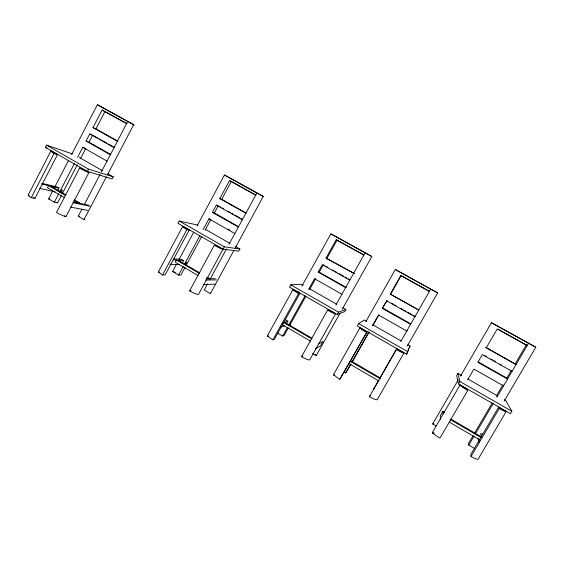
<?xml version="1.0" encoding="UTF-8"?>
<svg xmlns="http://www.w3.org/2000/svg" width="564" height="564" viewBox="0 0 564 564"><rect width="100%" height="100%" fill="white"/><g stroke="black" fill="none" stroke-linecap="round" stroke-linejoin="round"><path stroke-width="0.85" d="M28.785 195.334L29.018 195.891M366.699 321.332L364.414 320.035L358.584 323.581L357.252 325.943L406.63 354.22L410.077 346.07L407.793 344.766M406.63 354.22L407.448 351.985M407.998 350.498L408.815 348.27M107.985 173.832L113.265 176.842L112.173 178.929L87.307 171.364L45.367 147.345L46.509 145.117L72.34 153.894M28.242 194.989L50.845 151.096M31.281 197.682L54.066 153.478A8.756 0.74 27.3 0 1 51.493 151.152L57.514 154.599L34.919 198.394L31.281 197.682A8.707 1.22 26.4 0 1 28.39 194.904M65.713 195.581L48.631 185.626L47.524 187.763L64.599 197.724M61.596 195.081L57.563 202.85L54.327 202.215L48.638 198.881L52.663 191.097M54.68 187.206L68.378 160.74M71.6 154.515L97.389 104.692L133.999 124.905L97.389 104.692M57.902 190.153L58.973 188.08L57.07 186.973L41.687 183.3M54.327 202.215L58.734 193.713M59.537 192.169L74.363 163.574M77.571 157.391L82.774 147.352L85.784 148.459L80.546 158.562M110.34 154.762L86.045 141.042L89.732 133.936L91.953 134.852M117.39 141.261L93.011 127.612L102.119 110.043L126.999 123.671M60.404 192L61.483 189.927L62.548 190.181L61.116 192.937M62.4 193.53L77.317 164.773M86.045 141.042L89.027 142.213L92.686 135.163M93.011 127.612L95.943 128.888L104.982 111.475M79.559 168.093L56.485 212.515A8.686 1.241 26.6 0 0 65.967 216.661L88.922 172.591L82.802 169.08L79.559 168.093A8.735 0.754 27.5 0 0 88.922 172.591M87.307 171.364L88.477 169.122L113.265 176.842M78.276 203.061L80.377 203.498M84.396 219.093A8.241 1.135 26.8 0 1 84.015 219.615L78.234 216.223L81.886 209.237M84.318 204.577L100.131 174.297M101.351 171.964L127.725 121.479M84.015 219.615L106.392 176.849M107.611 174.516L133.647 124.757M407.039 330.518L406.778 331.019L378.514 315.001L372.466 325.682M197.957 225.128L179.253 221.032L178.027 223.316L223.062 249.105L238.727 251.17L239.89 249.034L235.315 246.433M403.93 353.001L396.732 348.876L396.351 349.595A9.299 0.902 29.8 0 0 403.93 353.001L377.21 399.714A9.243 1.488 30.5 0 1 369.462 396.704L370.104 395.533M158.731 271.213L182.778 226.34L189.229 230.041L165.111 274.964L162.573 274.95A8.693 1.354 27.8 0 1 158.731 271.213A0.959 0.444 -66.4 0 0 158.583 272.327A0.959 0.444 -66.4 0 0 159.274 272.074M162.573 274.95L186.903 229.59L189.229 230.041M199.148 273.307L176.426 260.067L175.249 262.253L197.957 275.5M185.062 267.35L180.896 275.091L178.647 275.077L172.563 271.51L176.299 264.558M178.788 259.926L193.734 232.135M197.055 225.952L224.444 174.995L263.289 196.469L224.444 174.995M182.052 263.374L183.582 260.54L181.545 259.355L173.691 258.805M178.647 275.077L183.208 266.603M184.449 264.29L199.797 235.801M203.111 229.64L208.92 218.86L210.915 219.375L205.077 230.204M212.395 212.395L216.322 205.106L218.261 205.747L214.369 212.966L212.395 212.395L238.368 227.059M245.876 213.227L219.812 198.627L229.513 180.614L255.703 195.123M184.851 264.474L185.993 262.352L186.726 262.394L185.584 264.509M186.317 265.031L201.743 236.401M219.812 198.627L221.722 199.325L231.339 181.474L255.774 195.01M189.617 290.862L214.271 245.277L216.357 245.573L222.921 249.337L198.408 294.549A8.721 1.375 28.1 0 1 189.617 290.862L191.147 290.777M223.062 249.105L224.31 246.799L239.89 249.034M208.165 278.729L209.547 278.715M207.545 283.854L204.189 290.044L210.372 293.668L233.863 250.458M210.069 279.208L226.446 249.034M228.963 244.388L256.888 192.944M235.117 248.146L263.226 196.448M374.094 388.258L373.523 389.287L378.712 380.206M303.178 285.116L301.648 284.249L290.82 284.827L289.529 287.161L337.244 314.486L344.667 311.645L345.887 309.474L342.834 307.732M267.674 335.284L293.033 289.487L299.858 293.4L274.421 339.253L272.87 339.859A8.89 1.438 29.2 0 1 267.674 335.284A0.987 0.585 -68 0 0 267.653 336.539A0.987 0.585 -68 0 0 268.584 336.088M298.025 293.076L298.878 291.539M301.86 286.159L330.856 233.87L369.469 255.132L371.81 256.528L342.277 309.15M272.87 339.859L298.546 293.555L299.858 293.4M283.156 323.221L282.331 324.716L310.715 341.269M286.272 324.081L287.88 321.191L285.729 319.943M277.707 333.127L282.691 336.052L287.365 327.649M288.641 325.357L305.202 295.55M308.593 289.431L314.543 278.729L341.911 294.246M345.619 287.626L318.202 272.144L322.333 264.706L349.8 280.153M326.006 258.101L354.27 273.547L326.006 258.101L336.207 239.728L363.759 254.829M289.001 325.125L290.643 322.827L289.043 325.703M288.331 327.846L284.066 335.524L282.691 336.052M289.614 325.541L305.822 296.375M309.657 289.466L315.636 278.715M318.202 272.144L319.259 272.186L323.355 264.819L324.864 265.672M326.993 258.27L337.11 240.067M301.507 356.709L327.536 310.165L328.579 309.847L335.538 313.831L309.664 359.98A8.975 1.459 29.6 0 1 301.507 356.709L302.79 355.94M335.89 305.004L365.112 252.82M337.244 314.486L338.562 312.132L345.887 309.474M312.548 353.55L316.178 355.68L340.141 312.964M333.782 374.172L359.952 327.818L367.023 331.865L339.831 379.269A9.123 1.473 30.1 0 1 333.782 374.172A1.008 0.67 -69.5 0 0 334.699 375.271M365.895 321.614L395.315 269.536L436.889 292.483L437.615 292.935L407.201 346.127M339.831 379.269L367.023 331.865M344.223 372.113L345.697 372.98L350.878 363.822M352.169 361.531L369.011 331.78M382.286 308.332L386.989 300.591L382.286 308.332L410.599 324.321L410.825 323.884L382.773 308.043M390.33 294.126L418.749 310.045L390.33 294.126L400.849 275.535L429.408 291.362L400.849 275.535M352.063 361.855L353.55 359.409L352.317 361.594M350.85 364.443L345.697 372.98M352.147 362.144L369.06 332.267M372.966 325.372L379.036 314.649M390.739 293.964L401.166 275.549M379.727 378.381L396.844 348.425M400.729 341.615L430.699 289.106M369.462 396.704L396.732 348.876M409.238 347.537L410.077 346.07M461.74 375.525L457.947 373.361L456.657 375.575L458.497 383.915L510.42 413.652L511.851 411.226L505.781 400.63L504.258 399.763M436.148 425.989L432.68 423.959L458.306 379.812M460.52 376.005L491.455 322.728L532.811 345.513L535.8 347.262L504.265 400.898M458.497 383.915L459.893 381.511L457.947 373.361M444.601 412.333L442.86 411.318L440.272 415.774L440.406 419.256M434.012 433.117L432.546 432.257A9.623 1.509 31.4 0 0 439.927 438.172L467.711 390.478L467.38 389.343L459.956 385.092L432.546 432.257A1.036 0.804 -73.8 0 0 432.68 433.653A1.036 0.804 -73.8 0 0 433.836 433.293M467.753 379.657L473.908 369.075L503.532 385.875L502.884 384.838L496.264 396.125M486.26 347.854L485.773 347.184L516.053 364.534L486.26 347.854L497.258 328.946L527.199 345.542L498.188 329.298M472.872 436.007L468.458 443.53L468.776 445.116L474.423 448.422M474.197 433.744L492.294 402.9M512.041 371.373L482.298 354.65L477.849 362.299L507.529 379.057L506.839 378.091L511.308 370.477M515.277 363.702L526.318 344.886M468.776 445.116L474.127 436M475.459 433.723L493.288 403.338M496.849 397.267L528.546 343.243M498.604 407.222L470.7 454.697L471.067 456.502A9.807 1.509 31.7 0 0 478.173 459.089L506.169 411.551L498.604 407.222L499.253 408.555A9.863 0.916 30.5 0 0 506.169 411.551M471.067 456.502L499.253 408.555M315.431 348.855L320.627 345.739L323.066 341.389L318.709 343.892M280.555 327.12L284.651 325.795M287.88 321.191L284.51 322.199L311.857 338.125M203.301 284.517L214.954 284.143M205.74 280.026L216.449 279.885M206.614 278.736L215.215 278.679M169.926 264.241L179.542 264.706M173.056 259.849L176.426 260.067M183.582 260.54L177.984 260.173L199.825 272.891M78.234 216.223L79.757 216.484M70.641 207.094L87.885 210.407M72.925 202.709L90.071 206.234M73.334 202.039L88.999 205.289M39.713 188.39L55.117 191.845M41.905 184.04L48.631 185.626M58.973 188.08L50.887 186.162L66.044 194.989M54.066 153.478L57.514 154.599M45.367 147.345L47.038 147.902M230.119 180.903L231.339 181.474M330.856 233.87L371.81 256.528M395.315 269.536L437.615 292.935M491.455 322.728L535.8 347.262M102.119 110.043L126.611 123.608M336.207 239.728L363.865 255.048M95.943 128.888L117.862 141.162M221.722 199.325L246.045 212.945M93.441 135.586L97.974 138.131M99.483 138.977L100.991 139.823M102.5 140.676L107.026 143.221M108.535 144.067L114.57 147.458M219.015 206.17L220.538 207.023M222.054 207.876L223.57 208.729M228.124 211.288L230.401 212.572M231.917 213.425L233.433 214.278M234.955 215.131L239.503 217.69M241.025 218.543L242.541 219.396M326.38 266.525L327.895 267.371M332.429 269.923L333.944 270.776M335.453 271.622L336.969 272.475M339.239 273.751L343.772 276.304M345.288 277.15L346.804 278.003M348.312 278.856L349.828 279.702M391.55 303.157L393.066 304.01M394.589 304.863L396.104 305.716M400.666 308.282L402.181 309.135M403.704 309.988L405.981 311.272M407.504 312.125L412.058 314.684M413.581 315.544L415.104 316.397M484.878 355.616L486.387 356.469M490.92 359.014L492.428 359.86M493.937 360.713L495.446 361.559M499.979 364.111L501.488 364.957M89.732 133.936L114.069 147.62M216.322 205.106L242.344 219.734M386.544 300.809L414.914 316.764M89.027 142.213L110.875 154.543M214.369 212.966L238.6 226.65M319.259 272.186L346.437 287.534M478.201 361.919L506.839 378.091M228.307 229.231L229.823 230.084M82.774 147.352L107.026 161.1M208.92 218.86L234.843 233.552M79.291 157.476L102.697 170.814M205.585 229.477L229.978 243.387M309.276 288.599L336.736 304.25M372.783 324.808L400.948 340.86M467.817 378.987L497.427 395.872M46.509 145.117L88.477 169.122M179.253 221.032L224.31 246.799M290.82 284.827L338.562 312.132M358.584 323.581L407.991 351.837M459.893 381.511L511.851 411.226M481.508 433.512L482.685 434.202M74.377 199.846L80.44 203.371M207.355 277.276L209.618 278.588M350.582 360.671L380.615 378.155M450.714 418.974L481.656 436.994M73.884 200.34L78.34 202.934M206.72 277.714L208.236 278.602M283.572 322.481L311.97 339.02M350.047 361.2L380.263 378.804M450.051 419.454L481.205 437.601M348.763 363.463L378.973 381.074M449.473 422.196L479.844 439.913M33.431 197.52L34.919 198.394M64.451 215.765L65.967 216.661M480.535 433.547L481.578 437.128M477.919 438.115L479.005 442.176M442.86 411.318L443.015 413.849M48.638 198.881A8.256 1.114 26.6 0 1 49.773 199.226M56.788 202.42A8.256 1.114 26.6 0 1 57.563 202.85M186.903 229.59A8.742 0.818 28.2 0 1 182.778 226.34M172.563 271.51A8.263 1.227 28 0 1 174.036 271.897M174.664 272.116A8.263 1.227 28 0 1 175.348 272.384M210.309 292.998A8.291 1.248 28.2 0 1 210.372 293.668M222.921 249.337A8.77 0.832 28.4 0 1 214.271 245.277M298.546 293.555A8.946 0.874 29.1 0 1 293.033 289.487M315.255 354.354A8.53 1.311 29.6 0 1 315.621 354.707M315.896 355.017A8.53 1.311 29.6 0 1 316.178 355.68M335.538 313.831A9.024 0.881 29.3 0 1 327.536 310.165M366.346 332.407A9.179 0.895 29.6 0 1 359.952 327.818M432.68 423.959A9.116 1.361 31.2 0 1 433.829 423.966M467.711 390.478A9.68 0.909 30.3 0 1 459.956 385.092"/></g></svg>
